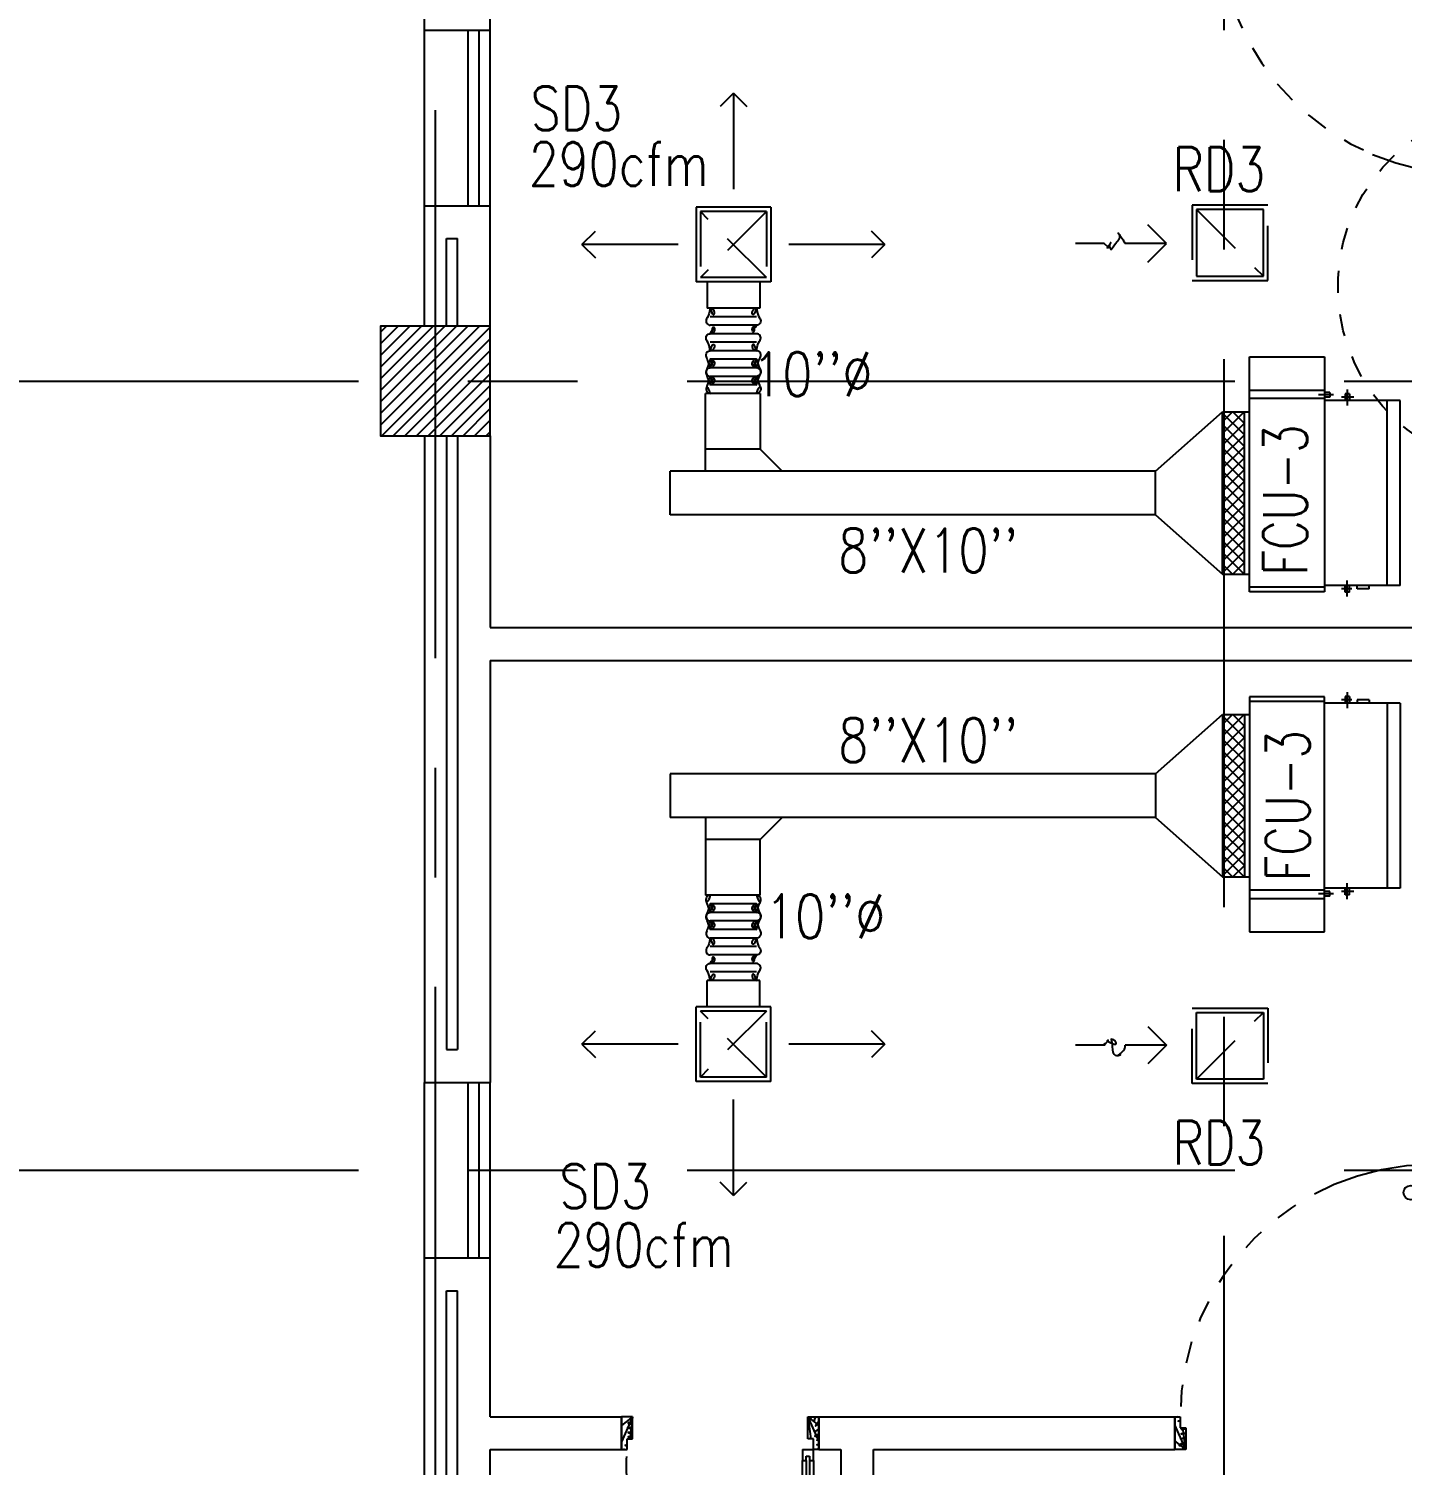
# Model space of a CAD drawing. Extents: x 417866029 to 417866302, y 43498040 to 43498122.
# Drawn here: x 417866038.48 to 417866044.75, y 43498056.14 to 43498062.69 of the extents above; entities that cross this region are included whole.
import ezdxf

# ---------------------------------------------------------------- set-up
doc = ezdxf.new("R2010")
doc.units = 0
doc.header["$MEASUREMENT"] = 0
doc.linetypes.add('CENTERX2', pattern=[4, 2.5, -0.5, 0.5, -0.5])
doc.linetypes.add('HIDDEN', pattern=[0.375, 0.25, -0.125])
doc.layers.get('0').update_dxf_attribs({"linetype": 'CONTINUOUS'})
for name, color, linetype in [('AXES', 11, 'CENTERX2'), ('COL', 7, 'CONTINUOUS'), ('DOOR', 9, 'CONTINUOUS'), ('DUCT', 6, 'CONTINUOUS'), ('FCU', 6, 'CONTINUOUS'), ('HAT', 11, 'CONTINUOUS'), ('INSUL', 9, 'CONTINUOUS'), ('M-AC-FLEX', 7, 'CONTINUOUS'), ('M-EGU.', 2, 'CONTINUOUS'), ('M-TEXT', 2, 'CONTINUOUS'), ('WALL', 9, 'CONTINUOUS'), ('WIN', 9, 'CONTINUOUS')]:
    doc.layers.add(name, color=color, linetype=linetype)
doc.styles.add('ROMANS', font='ROMANS.shx', dxfattribs={"width": 0.6})

# ---------------------------------------------------------------- blocks, each defined once
blk = doc.blocks.new('DOOR90')
at = {"layer": 'DOOR', "color": 7, "linetype": 'ByBlock'}
for p, q in [((-150, 0), (0, 0)), ((-150, 0), (-150, -25)), ((0, -50), (-113.7099299924448, 0)), ((0, -50), (-40.1457343158545, 0)), ((0, -50), (0, 0)), ((-1000, -25), (-1050, -25)), ((-1050, -75), (-1050, -25)), ((-1050, -25), (-1050, -75)), ((-1000, -41.9999999999709), (-1020, -41.9999999999709)), ((-1020, -42), (-1020, -58)), ((-1000, -58), (-1020, -58)), ((-1000, -25), (-1000, -41.9999999999709)), ((-1000, -58), (-1000, -75)), ((-877.6424572214019, -17.79999999995925), (-967.6424572214019, -17.79999999995925)), ((-967.6424572214019, -25), (-967.6424572214019, -17.79999999995925)), ((-955.0424572214251, -8.799999999959255), (-890.2424572213786, -8.799999999959255)), ((-955.0424572214251, -17.79999999995925), (-955.0424572214251, -8.799999999959255)), ((-955.0424572214251, -17.79999999995925), (-890.2424572213786, -17.79999999995925)), ((-890.2424572213786, -17.79999999995925), (-890.2424572213786, -8.799999999959255)), ((-877.6424572214019, -25), (-877.6424572214019, -17.79999999995925)), ((-200, -25), (-150, -25)), ((-200, -42), (-200, -25)), ((-180, -42), (-200, -42)), ((-200, -58), (-180, -58)), ((-200, -75), (-200, -58)), ((-180, -58), (-180, -42)), ((-150, -25), (-100, -25)), ((-150, -75), (-150, -25)), ((-100, -25), (-100, -50)), ((0, -50), (-100, -36.64271395650576)), ((-100, -50), (0, -50)), ((-1000, -75), (-1050, -74.99999999947613)), ((-967.6424572214019, -75), (-967.6424572214019, -82.20000000004075)), ((-877.6424572214019, -82.20000000004075), (-967.6424572214019, -82.20000000004075)), ((-955.0424572214251, -82.20000000004075), (-890.2424572213786, -82.20000000004075)), ((-955.0424572214251, -82.20000000004075), (-955.0424572214251, -91.20000000004075)), ((-955.0424572214251, -91.20000000004075), (-890.2424572213786, -91.20000000004075)), ((-890.2424572213786, -82.20000000004075), (-890.2424572213786, -91.20000000004075)), ((-877.6424572214019, -75), (-877.6424572214019, -82.20000000004075)), ((-150, -75), (-200, -75)), ((0, -850), (-113.7099299924448, -900)), ((-100, -875), (-100, -850)), ((0, -850), (-100, -863.3572860434942)), ((-100, -850), (0, -850)), ((0, -850), (-40.1457343158545, -900)), ((0, -850), (0, -900)), ((-150, -875), (-100, -875)), ((-150, -900), (-150, -875)), ((-150, -900), (0, -900)), ((0, -900), (-150, -900))]:
    blk.add_line(p, q, dxfattribs=at)
at = {"layer": 'DOOR', "linetype": 'ByBlock'}
for p, q in [((-200, -25), (-1000, -25)), ((-200, -42), (-1000, -41.9999999999709)), ((-200, -58), (-1000, -58)), ((-1000, -75), (-200, -75))]:
    blk.add_line(p, q, dxfattribs=at)
at = {"layer": 'DOOR', "color": 7, "linetype": 'ByBlock'}
for centre in [(-922.6424572214019, 23.53094421501737), (-922.6424572214019, -123.5309442149592)]:
    blk.add_circle(centre, 32.39999999998526, dxfattribs=at)
for centre, radius, start, end in [((0, -50), 154.4019578127773, 161.1052885482714, 166.2857707768669), ((0, -50), 94.40195781277725, 148.0181880328085, 180), ((0, -50), 134.4019578127773, 158.159849394549, 169.2800236450682), ((0, -50), 114.4019578127773, 154.0838418822192, 167.37742587102), ((0, -50), 74.40195781277725, 137.7764264185456, 180), ((0, -50), 54.40195781277725, 113.2073828924446, 180), ((0, -50), 34.40195781277725, 90, 180), ((0, -50), 14.40195781277725, 90, 180), ((0, -850), 94.40195781277725, 180, 211.9818119671915), ((0, -850), 74.40195781277725, 180, 222.2235735814543), ((0, -850), 54.40195781277725, 180, 246.7926171075554), ((0, -850), 34.40195781277725, 180, 270), ((0, -850), 14.40195781277725, 180, 270), ((0, -850), 154.4019578127773, 193.7142292231331, 198.8947114517286), ((0, -850), 134.4019578127773, 190.7199763549318, 201.840150605451)]:
    blk.add_arc(centre, radius, start, end, dxfattribs=at)
at = {"layer": 'DOOR', "linetype": 'HIDDEN', "ltscale": 0.5}
blk.add_arc((-222.2222222220153, -49.99999999976717), 828.155208510499, 178.270116378131, 275.0030377036063, dxfattribs=at)
blk = doc.blocks.new('DOOR100')
at = {"layer": 'DOOR', "color": 7, "linetype": 'ByBlock'}
for p, q in [((-75.00000000011642, 1250), (-74.99999999959255, 1300.000000000029)), ((-75.00000000011642, 1300), (-25.00000000011642, 1300)), ((-25.00000000011642, 1300), (-75.00000000011642, 1300)), ((-58.00000000011642, 1250), (-75.00000000011642, 1250)), ((-58.00000000011642, 1250), (-58.00000000011642, 1270)), ((-42.00000000011642, 1270), (-58.00000000011642, 1270)), ((-42.00000000011642, 1250), (-42.00000000011642, 1270)), ((-25.00000000011642, 1250), (-42.00000000011642, 1250)), ((-25.00000000011642, 1250), (-25.00000000011642, 1300)), ((-91.20000000018626, 1205.042457221396), (-91.20000000018626, 1140.242457221408)), ((-82.20000000018626, 1205.042457221396), (-91.20000000018626, 1205.042457221396)), ((-82.20000000018626, 1127.642457221402), (-82.20000000018626, 1217.642457221402)), ((-75.00000000011642, 1217.642457221402), (-82.20000000018626, 1217.642457221402)), ((-82.20000000018626, 1205.042457221396), (-82.20000000018626, 1140.242457221408)), ((-25.00000000011642, 1217.642457221402), (-17.80000000004657, 1217.642457221402)), ((-17.80000000004657, 1127.642457221402), (-17.80000000004657, 1217.642457221402)), ((-17.80000000004657, 1205.042457221396), (-17.80000000004657, 1140.242457221408)), ((-17.80000000004657, 1205.042457221396), (-8.800000000046566, 1205.042457221396)), ((-8.800000000046566, 1205.042457221396), (-8.800000000046566, 1140.242457221408)), ((-82.20000000018626, 1140.242457221408), (-91.20000000018626, 1140.242457221408)), ((-75.00000000011642, 1127.642457221402), (-82.20000000018626, 1127.642457221402)), ((-25.00000000011642, 1127.642457221402), (-17.80000000004657, 1127.642457221402)), ((-17.80000000004657, 1140.242457221408), (-8.800000000046566, 1140.242457221408)), ((-75, 200), (-58, 200)), ((-75, 150), (-75, 200)), ((-58, 200), (-58, 180)), ((-42, 200), (-25, 200)), ((-42, 180), (-42, 200)), ((-25, 200), (-25, 150)), ((-1200, 0), (-1200, 150)), ((-1200, 150), (-1175, 150)), ((-1200, 150), (-1200, 0)), ((-1175, 150), (-1175, 100)), ((-75, 150), (-25, 150)), ((-58, 180), (-42, 180)), ((0, 150), (-25, 150)), ((-25, 150), (-25, 100)), ((0, 0), (0, 150)), ((0, 150), (0, 0)), ((-1150, 0), (-1200, 113.7099299924448)), ((-1175, 100), (-1150, 100)), ((-1150, 0), (-1163.357286043465, 100)), ((-1150, 100), (-1150, 0)), ((-50, 0), (0, 113.7099299924448)), ((-50, 100), (-50, 0)), ((-50, 0), (-36.64271395653486, 100)), ((-25, 100), (-50, 100)), ((-1150, 0), (-1200, 40.1457343158545)), ((-1150, 0), (-1200, 0)), ((-50, 0), (0, 40.1457343158545)), ((-50, 0), (0, 0))]:
    blk.add_line(p, q, dxfattribs=at)
at = {"layer": 'DOOR', "linetype": 'ByBlock'}
for p, q in [((-75.00000000011642, 1250), (-75, 200)), ((-58, 200), (-58.00000000011642, 1250)), ((-42, 200), (-42.00000000011642, 1250)), ((-25, 200), (-25.00000000011642, 1250))]:
    blk.add_line(p, q, dxfattribs=at)
at = {"layer": 'DOOR', "color": 7, "linetype": 'ByBlock'}
for centre in [(-123.5309442150756, 1172.642457221402), (23.53094421490096, 1172.642457221402)]:
    blk.add_circle(centre, 32.39999999998526, dxfattribs=at)
at = {"layer": 'DOOR', "linetype": 'HIDDEN', "ltscale": 0.5}
blk.add_arc((-24.99999999965075, 149.9999999994106), 1150.000000000618, 90, 179.9999999995831, dxfattribs=at)
at = {"layer": 'DOOR', "color": 7, "linetype": 'ByBlock'}
for centre, radius, start, end in [((-1150, 0), 154.4019578127773, 103.7142292212167, 108.8947114515936), ((-1150, 0), 134.4019578127773, 100.7199763555959, 111.8401506085482), ((-50, 0), 134.4019578127773, 68.15984939145177, 79.28002364440412), ((-50, 0), 154.4019578127773, 71.10528854840643, 76.28577077878333), ((-1150, 0), 94.40195781277725, 90, 121.981811965689), ((-1150, 0), 74.40195781277725, 90, 132.2235735847074), ((-50, 0), 94.40195781277725, 58.01818803431096, 90), ((-50, 0), 74.40195781277725, 47.7764264152926, 90), ((-50, 0), 114.4019578127773, 64.0838418833441, 77.3774258719247), ((-1150, 0), 54.40195781277725, 90, 156.7926171089788), ((-1150, 0), 34.40195781277725, 90, 180), ((-1150, 0), 14.40195781277725, 90, 180), ((-50, 0), 54.40195781277725, 23.20738289102122, 90), ((-50, 0), 34.40195781277725, 0, 90), ((-50, 0), 14.40195781277725, 0, 90)]:
    blk.add_arc(centre, radius, start, end, dxfattribs=at)
blk = doc.blocks.new('A$C49F1192B')
at = {"layer": 'DOOR', "color": 0, "linetype": 'ByBlock', "xscale": -1, "rotation": 270}
blk.add_blockref('DOOR100', (4.404137143865228e-05, 1200.000004766945), dxfattribs=at)
blk = doc.blocks.new('*X42')
at = {"color": 0}
for p, q in [((16890.47746209932, -2466.570672882412), (16943.4517006644, -2413.596434317336)), ((16890.47746209932, -2519.603681471403), (16990.47746209933, -2419.603681471401)), ((16990.47746209933, -2512.466117304769), (16891.6077791119, -2413.596434317336)), ((16990.47746209933, -2459.433108715778), (16944.64078770089, -2413.596434317336)), ((16990.47746209933, -2565.49912589376), (16890.47746209932, -2465.499125893757)), ((16890.47746209932, -2572.636690060394), (16990.47746209933, -2472.636690060392)), ((16990.47746209933, -2618.532134482751), (16890.47746209932, -2518.532134482748)), ((16890.47746209932, -2625.669698649385), (16990.47746209933, -2525.669698649383)), ((16990.47746209933, -2671.565143071742), (16890.47746209932, -2571.565143071739)), ((16890.47746209932, -2678.702707238376), (16990.47746209933, -2578.702707238374)), ((16990.47746209933, -2724.598151660733), (16890.47746209932, -2624.59815166073)), ((16890.47746209932, -2731.735715827367), (16990.47746209933, -2631.735715827365)), ((16990.47746209933, -2777.631160249724), (16890.47746209932, -2677.631160249721)), ((16890.47746209932, -2784.768724416358), (16990.47746209933, -2684.768724416357)), ((16990.47746209933, -2830.664168838715), (16890.47746209932, -2730.664168838713)), ((16890.47746209932, -2837.801733005349), (16990.47746209933, -2737.801733005348)), ((16990.47746209933, -2883.697177427706), (16890.47746209932, -2783.697177427704)), ((16890.47746209932, -2890.83474159434), (16990.47746209933, -2790.834741594339)), ((16990.47746209933, -2936.730186016697), (16890.47746209932, -2836.730186016694)), ((16890.47746209932, -2943.867750183331), (16990.47746209933, -2843.86775018333)), ((16990.47746209933, -2989.763194605689), (16890.47746209932, -2889.763194605686)), ((16890.47746209932, -2996.900758772323), (16990.47746209933, -2896.900758772321)), ((16990.47746209933, -3042.796203194679), (16890.47746209932, -2942.796203194677)), ((16890.47746209932, -3049.933767361314), (16990.47746209933, -2949.933767361312)), ((16990.47746209933, -3095.82921178367), (16890.47746209932, -2995.829211783668)), ((16890.47746209932, -3102.966775950305), (16990.47746209933, -3002.966775950303)), ((16990.47746209933, -3148.862220372662), (16890.47746209932, -3048.862220372659)), ((16891.53081232129, -3154.946434317336), (16990.47746209933, -3055.999784539294)), ((16943.52866745501, -3154.946434317336), (16890.47746209932, -3101.89522896165)), ((16944.56382091028, -3154.946434317336), (16990.47746209933, -3109.032793128285))]:
    blk.add_line(p, q, dxfattribs=at)
blk = doc.blocks.new('WHE06')
at = {"color": 3}
for p, q in [((688.9750000238419, 621.5), (346.0749999880791, 621.5)), ((346.0749999880791, 621.5), (346.0749999880791, 469.1000000014901)), ((688.9750000238419, 469.1000000014901), (688.9750000238419, 621.5)), ((242.1000000238419, 472.1842434704304), (242.1000000238419, 399.4801759719849)), ((60.32499998807907, -422.25), (60.32499998807907, 422.25)), ((212.2971614003181, 437.25), (269.0589052438736, 437.25)), ((232.1000000238419, 452.25), (232.1000000238419, 422.25)), ((232.1000000238419, 452.25), (252.1000000238419, 452.25)), ((252.1000000238419, 452.25), (252.1000000238419, 422.25)), ((304.9940044879913, 447.6499999985099), (373.2827185988426, 447.6499999985099)), ((321.0749999880791, 457.6499999985099), (321.0749999880791, 437.6499999985099)), ((321.0749999880791, 457.6499999985099), (346.0749999880791, 457.6499999985099)), ((321.0749999880791, 437.6499999985099), (346.0749999880791, 437.6499999985099)), ((346.0749999880791, 430.4178223386407), (688.9750000238419, 430.4178223386407)), ((811.1999999880791, 370.6749999970198), (688.9750000238419, 370.6749999970198)), ((711.1999999880791, -370.6749999970198), (711.1999999880791, 370.6749999970198)), ((811.1999999880791, -370.6749999970198), (811.1999999880791, 370.6749999970198)), ((811.1999999880791, -370.6749999970198), (688.9750000238419, -370.6749999970198)), ((141.6357128024101, -437.25), (141.6357128024101, -422.25)), ((141.6357128024101, -437.25), (196.5700032711029, -437.25)), ((196.5700032711029, -437.25), (196.5700032711029, -422.25)), ((221.3790392279625, -437.25), (269.0589052438736, -437.25)), ((232.1000000238419, -452.25), (232.1000000238419, -422.25)), ((232.1000000238419, -452.25), (252.1000000238419, -452.25)), ((242.1000000238419, -472.1842434704304), (242.1000000238419, -399.4801759719849)), ((252.1000000238419, -452.25), (252.1000000238419, -422.25)), ((346.0749999880791, -430.4178223386407), (688.9750000238419, -430.4178223386407))]:
    blk.add_line(p, q, dxfattribs=at)
at = {"color": 6}
for p, q in [((346.0749999880791, 469.1000000014901), (346.0749999880791, -450.8250000029802)), ((688.9750000238419, 469.1000000014901), (346.0749999880791, 469.1000000014901)), ((688.9750000238419, -450.8250000029802), (688.9750000238419, 469.1000000014901)), ((0, -422.25), (0, 422.25)), ((0, 422.25), (346.0749999880791, 422.25)), ((0, -422.25), (346.0749999880791, -422.25)), ((346.0749999880791, -450.8250000029802), (688.9750000238419, -450.8250000029802))]:
    blk.add_line(p, q, dxfattribs=at)
at = {"color": 11}
blk.add_blockref('*X42', (-16179.27746212482, 2784.271434314549), dxfattribs=at)
blk = doc.blocks.new('*X101')
at = {"color": 0}
for p, q in [((24139.2220864853, 132697.79066815), (24591.16539214698, 133149.7339738117)), ((24139.2220864853, 132750.823676739), (24538.13238355799, 133149.7339738117)), ((24139.22208648529, 132803.856685328), (24485.099374969, 133149.7339738117)), ((24139.22208648529, 132856.889693917), (24432.06636638, 133149.7339738117)), ((24139.22208648529, 132909.922702506), (24379.03335779101, 133149.7339738117)), ((24139.22208648528, 132962.955711095), (24326.00034920202, 133149.7339738117)), ((24139.22208648528, 133015.9887196839), (24272.96734061303, 133149.7339738117)), ((24139.22208648528, 133069.0217282729), (24219.93433202404, 133149.7339738117)), ((24139.22208648528, 133122.0547368619), (24166.90132343505, 133149.7339738117)), ((24144.19840073597, 132649.7339738117), (24639.22208648521, 133144.7576595609)), ((24197.23140932496, 132649.7339738117), (24639.22208648522, 133091.7246509719)), ((24250.26441791395, 132649.7339738117), (24639.22208648522, 133038.6916423829)), ((24303.29742650294, 132649.7339738117), (24639.22208648522, 132985.658633794)), ((24356.33043509194, 132649.7339738117), (24639.22208648523, 132932.625625205)), ((24409.36344368093, 132649.7339738117), (24639.22208648523, 132879.592616616)), ((24462.39645226992, 132649.7339738117), (24639.22208648523, 132826.559608027)), ((24515.42946085891, 132649.7339738117), (24639.22208648524, 132773.526599438)), ((24568.4624694479, 132649.7339738117), (24639.22208648524, 132720.493590849)), ((24621.49547803689, 132649.7339738117), (24639.22208648524, 132667.46058226))]:
    blk.add_line(p, q, dxfattribs=at)
blk = doc.blocks.new('COL50')
at = {"layer": 'COL'}
blk.add_lwpolyline([(-249.9999999999709, 250), (-249.9999999999418, -250), (250, -250), (249.9999999999709, 250)], close=True, dxfattribs=at)

msp = doc.modelspace()

# ---------------------------------------------------------------- linework, layer by layer
at = {"layer": 'AXES'}
for p, q in [((417866040.3336889, 43498039.82212118), (417866040.3336889, 43498118.29959311)), ((417866043.9336888, 43498046.68641482), (417866043.9336888, 43498105.50641482)), ((417866029.482244, 43498061.08641482), (417866098.5736889, 43498061.08641482)), ((417866029.482244, 43498057.48641482), (417866098.5736889, 43498057.48641482))]:
    msp.add_line(p, q, dxfattribs=at)
at = {"layer": 'DUCT'}
for p, q in [((417866041.5663835, 43498060.67575803), (417866041.5663835, 43498061.02988241)), ((417866041.8163835, 43498061.02988239), (417866041.5663835, 43498061.02988241)), ((417866041.8163835, 43498061.02988239), (417866041.8163835, 43498060.77575793)), ((417866041.8163835, 43498060.77575793), (417866041.5663835, 43498060.77575805)), ((417866041.9163834, 43498060.67575803), (417866041.8163835, 43498060.77575799)), ((417866041.5663835, 43498059.09457855), (417866041.5663835, 43498058.74045417)), ((417866041.9163834, 43498059.09457855), (417866041.8163835, 43498058.99457859)), ((417866041.8163835, 43498058.99457864), (417866041.5663835, 43498058.99457853)), ((417866041.8163835, 43498058.74045418), (417866041.8163835, 43498058.99457864)), ((417866041.8163835, 43498058.74045418), (417866041.5663835, 43498058.74045417))]:
    msp.add_line(p, q, dxfattribs=at)
at = {"layer": 'DUCT', "linetype": 'ByBlock'}
for p, q in [((417866043.6209425, 43498060.67575803), (417866043.9266713, 43498060.94643303)), ((417866043.6209425, 43498060.67575803), (417866041.4052281, 43498060.67575803)), ((417866041.4052281, 43498060.47575803), (417866041.4052281, 43498060.67575803)), ((417866043.6209425, 43498060.47575803), (417866043.6209425, 43498060.67575803)), ((417866043.6209425, 43498060.47575803), (417866041.4052281, 43498060.47575803)), ((417866043.6209425, 43498060.47575803), (417866043.9266713, 43498060.20508303)), ((417866043.6209425, 43498059.29457855), (417866043.9266713, 43498059.56525355)), ((417866043.6209425, 43498059.29457855), (417866041.4052281, 43498059.29457855)), ((417866041.4052281, 43498059.29457855), (417866041.4052281, 43498059.09457855)), ((417866043.6209425, 43498059.29457855), (417866043.6209425, 43498059.09457855)), ((417866043.6209425, 43498059.09457855), (417866041.4052281, 43498059.09457855)), ((417866043.6209425, 43498059.09457855), (417866043.9266713, 43498058.82390355))]:
    msp.add_line(p, q, dxfattribs=at)
at = {"layer": 'INSUL'}
for p, q in [((417866040.3836888, 43498061.73641482), (417866040.4336888, 43498061.73641482)), ((417866040.3836888, 43498061.33641482), (417866040.3836888, 43498061.73641482)), ((417866040.4336888, 43498061.33641482), (417866040.4336888, 43498061.73641482)), ((417866040.3836888, 43498060.83641482), (417866040.3836888, 43498058.03641482)), ((417866040.4336888, 43498060.83641482), (417866040.4336888, 43498058.03641482)), ((417866040.3836888, 43498058.03641482), (417866040.4336888, 43498058.03641482)), ((417866040.3836888, 43498054.13641482), (417866040.3836888, 43498056.93641482)), ((417866040.3836888, 43498056.93641482), (417866040.4336888, 43498056.93641482)), ((417866040.4336888, 43498054.13641482), (417866040.4336888, 43498056.93641482))]:
    msp.add_line(p, q, dxfattribs=at)
at = {"layer": 'M-AC-FLEX', "color": 11}
for p, q in [((417866041.7991858, 43498061.41851482), (417866041.5881919, 43498061.41851482)), ((417866041.7991858, 43498061.37951484), (417866041.5881919, 43498061.37951484)), ((417866041.7991858, 43498061.34119859), (417866041.5881919, 43498061.34119859)), ((417866041.7991858, 43498061.34119859), (417866041.5881919, 43498061.34119859)), ((417866041.7991858, 43498061.30219862), (417866041.5881919, 43498061.30219862)), ((417866041.7991858, 43498061.30219862), (417866041.5881919, 43498061.30219862)), ((417866041.7991858, 43498061.26388243), (417866041.5881919, 43498061.26388243)), ((417866041.7991858, 43498061.22488239), (417866041.5881919, 43498061.22488239)), ((417866041.7991858, 43498061.18588242), (417866041.5881919, 43498061.18588242)), ((417866041.7991858, 43498061.14688239), (417866041.5881919, 43498061.14688239)), ((417866041.7991858, 43498061.10788241), (417866041.5881919, 43498061.10788241)), ((417866041.7991858, 43498061.06888238), (417866041.5881919, 43498061.06888238)), ((417866041.7991858, 43498058.7014542), (417866041.5881919, 43498058.7014542)), ((417866041.7991858, 43498058.66245417), (417866041.5881919, 43498058.66245417)), ((417866041.7991858, 43498058.62345419), (417866041.5881919, 43498058.62345419)), ((417866041.7991858, 43498058.58445416), (417866041.5881919, 43498058.58445416)), ((417866041.7991858, 43498058.54545418), (417866041.5881919, 43498058.54545418)), ((417866041.7991858, 43498058.50645415), (417866041.5881919, 43498058.50645415)), ((417866041.7991858, 43498058.46813796), (417866041.5881919, 43498058.46813796)), ((417866041.7991858, 43498058.46813796), (417866041.5881919, 43498058.46813796)), ((417866041.7991858, 43498058.42913798), (417866041.5881919, 43498058.42913798)), ((417866041.7991858, 43498058.42913798), (417866041.5881919, 43498058.42913798)), ((417866041.7991858, 43498058.39082173), (417866041.5881919, 43498058.39082173)), ((417866041.7991858, 43498058.35182176), (417866041.5881919, 43498058.35182176))]:
    msp.add_line(p, q, dxfattribs=at)
at = {"layer": 'M-AC-FLEX'}
for points in [[(417866041.5881919, 43498061.41851482, -1), (417866041.5881919, 43498061.37951484, 1.018005099723095), (417866041.5881919, 43498061.34119859)], [(417866041.7991858, 43498061.41851482, 1), (417866041.7991858, 43498061.37951484, -1.01800509972273), (417866041.7991858, 43498061.34119859)], [(417866041.5881919, 43498061.14688239, 0.9999999999999997), (417866041.5881919, 43498061.18588242, -0.9999999999999997), (417866041.5881919, 43498061.22488239, 1), (417866041.5881919, 43498061.26388243, -1.018005099723095), (417866041.5881919, 43498061.30219862)], [(417866041.7991858, 43498061.14688239, -0.9999999999999997), (417866041.7991858, 43498061.18588242, 0.9999999999999997), (417866041.7991858, 43498061.22488239, -0.9999999999999997), (417866041.7991858, 43498061.26388243, 1.01800509972273), (417866041.7991858, 43498061.30219862)], [(417866041.5881919, 43498061.18588242, -1), (417866041.5881919, 43498061.14688239, 0.9999999999999997), (417866041.5881919, 43498061.10788241)], [(417866041.5881919, 43498061.06888238, 1), (417866041.5881919, 43498061.10788241, -0.9999999999999997), (417866041.5881919, 43498061.14688239)], [(417866041.7991858, 43498061.18588242, 1), (417866041.7991858, 43498061.14688239, -0.9999999999999997), (417866041.7991858, 43498061.10788241)], [(417866041.7991858, 43498061.06888238, -1), (417866041.7991858, 43498061.10788241, 0.9999999999999997), (417866041.7991858, 43498061.14688239)], [(417866041.5881919, 43498061.10788241, -1), (417866041.5881919, 43498061.06888238, 0.9999999999999997), (417866041.5881919, 43498061.0298824)], [(417866041.7991858, 43498061.10788241, 1), (417866041.7991858, 43498061.06888238, -0.9999999999999997), (417866041.7991858, 43498061.0298824)], [(417866041.5881748, 43498061.02988241, -0.999563032576603), (417866041.5881919, 43498061.06888238)], [(417866041.7991687, 43498061.02988239, -0.000218550203096529), (417866041.7991858, 43498061.0298824, 0.9999999999999997), (417866041.7991858, 43498061.06888238)], [(417866041.7991858, 43498061.0298824, 0.000218550203096529), (417866041.7991687, 43498061.02988239, 0.000218550203096529)], [(417866041.5881748, 43498058.74045417, 0.999563032576603), (417866041.5881919, 43498058.7014542)], [(417866041.5881919, 43498058.66245417, 1), (417866041.5881919, 43498058.7014542, -0.9999999999999997), (417866041.5881919, 43498058.74045417)], [(417866041.7991858, 43498058.66245417, -1), (417866041.7991858, 43498058.7014542, 0.9999999999999997), (417866041.7991858, 43498058.74045417)], [(417866041.7991687, 43498058.74045418, 0.000218550203096529), (417866041.7991858, 43498058.74045417, -0.9999999999999997), (417866041.7991858, 43498058.7014542)], [(417866041.7991858, 43498058.74045417, -0.000218550203096529), (417866041.7991687, 43498058.74045418, -0.000218550203096529)], [(417866041.5881919, 43498058.7014542, -1), (417866041.5881919, 43498058.66245417, 0.9999999999999997), (417866041.5881919, 43498058.62345419)], [(417866041.5881919, 43498058.58445416, 1), (417866041.5881919, 43498058.62345419, -0.9999999999999997), (417866041.5881919, 43498058.66245417)], [(417866041.7991858, 43498058.7014542, 1), (417866041.7991858, 43498058.66245417, -0.9999999999999997), (417866041.7991858, 43498058.62345419)], [(417866041.7991858, 43498058.58445416, -1), (417866041.7991858, 43498058.62345419, 0.9999999999999997), (417866041.7991858, 43498058.66245417)], [(417866041.5881919, 43498058.62345419, -0.9999999999999997), (417866041.5881919, 43498058.58445416, 0.9999999999999997), (417866041.5881919, 43498058.54545418, -1), (417866041.5881919, 43498058.50645415, 1.018005099723095), (417866041.5881919, 43498058.46813796)], [(417866041.7991858, 43498058.62345419, 0.9999999999999997), (417866041.7991858, 43498058.58445416, -0.9999999999999997), (417866041.7991858, 43498058.54545418, 0.9999999999999997), (417866041.7991858, 43498058.50645415, -1.01800509972273), (417866041.7991858, 43498058.46813796)], [(417866041.5881919, 43498058.35182176, 1), (417866041.5881919, 43498058.39082173, -1.018005099723095), (417866041.5881919, 43498058.42913798)], [(417866041.7991858, 43498058.35182176, -1), (417866041.7991858, 43498058.39082173, 1.01800509972273), (417866041.7991858, 43498058.42913798)]]:
    msp.add_lwpolyline(points, format="xyb", dxfattribs=at)
for centre, radius, start, end in [((417866041.5881979, 43498061.3216986), 0.0195000009375944, 298.4313693136773, 90.01776873735042), ((417866041.5881979, 43498061.3216986), 0.0195000009375944, 298.4313693136773, 90.01776873735042), ((417866041.7991858, 43498061.3216986), 0.01949999999998908, 90.00000000000001, 241.5686377089258), ((417866041.5881979, 43498061.3216986), 0.0195000009375944, 269.9822312626496, 61.56863068632271), ((417866041.5881979, 43498061.3216986), 0.0195000009375944, 269.9822312626496, 61.56863068632271), ((417866041.7991858, 43498061.3216986), 0.01949999999998908, 118.4313622910742, 270), ((417866041.5881979, 43498058.44863798), 0.0195000009375944, 298.4313693136773, 90.01776873735044), ((417866041.5881979, 43498058.44863798), 0.0195000009375944, 298.4313693136773, 90.01776873735044), ((417866041.5881979, 43498058.44863798), 0.0195000009375944, 269.9822312626496, 61.56863068632268), ((417866041.5881979, 43498058.44863798), 0.0195000009375944, 269.9822312626496, 61.56863068632268), ((417866041.7991858, 43498058.44863798), 0.01949999999998908, 90, 241.5686377089258), ((417866041.7991858, 43498058.44863798), 0.01949999999998908, 118.4313622910743, 270)]:
    msp.add_arc(centre, radius, start, end, dxfattribs=at)
at = {"layer": 'M-EGU.'}
for p, q in [((417866041.6936888, 43498062.40011482), (417866041.6325948, 43498062.3390208)), ((417866041.6936888, 43498062.40011482), (417866041.6936888, 43498061.96130716)), ((417866041.6936888, 43498062.40011482), (417866041.7547829, 43498062.3390208)), ((417866041.5232888, 43498061.87931482), (417866041.5232888, 43498061.53851482)), ((417866041.8640888, 43498061.87931482), (417866041.5232888, 43498061.87931482)), ((417866041.8640888, 43498061.87931482), (417866041.8640888, 43498061.53851482)), ((417866043.8078247, 43498061.86931572), (417866043.8078247, 43498061.56451624)), ((417866044.1126299, 43498061.86931572), (417866043.8078247, 43498061.86931572)), ((417866044.1126299, 43498061.56451624), (417866044.1126299, 43498061.86931572)), ((417866041.0024889, 43498061.70891482), (417866041.0635828, 43498061.77000885)), ((417866042.3848888, 43498061.70891482), (417866042.3237948, 43498061.77000885)), ((417866043.6700926, 43498061.71370046), (417866043.5852384, 43498061.79855312)), ((417866041.4412965, 43498061.70891482), (417866041.0024889, 43498061.70891482)), ((417866041.0024889, 43498061.70891482), (417866041.0635828, 43498061.64782079)), ((417866042.3848888, 43498061.70891482), (417866041.9460812, 43498061.70891482)), ((417866042.3848888, 43498061.70891482), (417866042.3237948, 43498061.64782079)), ((417866043.3860852, 43498061.71370046), (417866043.2559209, 43498061.71370046)), ((417866043.6700926, 43498061.71370046), (417866043.4816296, 43498061.71370046)), ((417866043.5852384, 43498061.62884779), (417866043.6700926, 43498061.71370046)), ((417866041.8640888, 43498061.53851482), (417866041.5232888, 43498061.53851482)), ((417866041.5736888, 43498061.53851482), (417866041.5736888, 43498061.41851482)), ((417866041.8136888, 43498061.53851482), (417866041.8136888, 43498061.41851482)), ((417866043.8078247, 43498061.56451624), (417866044.1126299, 43498061.56451624)), ((417866041.8136888, 43498061.41851482), (417866041.5736888, 43498061.41851482)), ((417866041.8136888, 43498061.41851482), (417866041.5736888, 43498061.41851482)), ((417866041.8136888, 43498058.35182176), (417866041.5736888, 43498058.35182176)), ((417866041.5736888, 43498058.23182176), (417866041.5736888, 43498058.35182176)), ((417866041.8136888, 43498058.23182176), (417866041.8136888, 43498058.35182176)), ((417866041.5232888, 43498057.89102176), (417866041.5232888, 43498058.23182176)), ((417866041.8640888, 43498058.23182176), (417866041.5232888, 43498058.23182176)), ((417866041.8640888, 43498057.89102176), (417866041.8640888, 43498058.23182176)), ((417866043.8078247, 43498057.90102085), (417866043.8078247, 43498058.20582034)), ((417866043.8078247, 43498058.20582034), (417866044.1126299, 43498058.20582034)), ((417866044.1126299, 43498058.20582034), (417866044.1126299, 43498057.90102085)), ((417866043.5852384, 43498058.14148879), (417866043.6700926, 43498058.05663612)), ((417866041.0024889, 43498058.06142176), (417866041.0635828, 43498058.12251578)), ((417866042.3848888, 43498058.06142176), (417866042.3237948, 43498058.12251578)), ((417866041.4412965, 43498058.06142176), (417866041.0024889, 43498058.06142176)), ((417866041.0024889, 43498058.06142176), (417866041.0635828, 43498058.00032773)), ((417866042.3848888, 43498058.06142176), (417866041.9460812, 43498058.06142176)), ((417866042.3848888, 43498058.06142176), (417866042.3237948, 43498058.00032773)), ((417866043.3860852, 43498058.05663612), (417866043.2559209, 43498058.05663612)), ((417866043.6700926, 43498058.05663612), (417866043.4816296, 43498058.05663612)), ((417866043.6700926, 43498058.05663612), (417866043.5852384, 43498057.97178345)), ((417866041.8640888, 43498057.89102176), (417866041.5232888, 43498057.89102176)), ((417866044.1126299, 43498057.90102085), (417866043.8078247, 43498057.90102085)), ((417866041.6936888, 43498057.37022176), (417866041.6936888, 43498057.80902942)), ((417866041.6936888, 43498057.37022176), (417866041.6325948, 43498057.43131578)), ((417866041.6936888, 43498057.37022176), (417866041.7547829, 43498057.43131578))]:
    msp.add_line(p, q, dxfattribs=at)
at = {"layer": 'M-EGU.', "linetype": 'HIDDEN'}
for p, q in [((417866043.7878244, 43498061.88931569), (417866043.7878244, 43498061.54451627)), ((417866044.1326302, 43498061.88931569), (417866043.7878244, 43498061.88931569)), ((417866043.8078247, 43498061.86931572), (417866044.1126299, 43498061.56451624)), ((417866044.1326302, 43498061.54451627), (417866044.1326302, 43498061.88931569)), ((417866041.8440889, 43498061.85931482), (417866041.5432888, 43498061.55851482)), ((417866041.8440889, 43498061.55851482), (417866041.5432888, 43498061.85931482)), ((417866041.5432888, 43498061.85931482), (417866041.5432888, 43498061.55851482)), ((417866041.8440889, 43498061.85931482), (417866041.5432888, 43498061.85931482)), ((417866041.8440889, 43498061.85931482), (417866041.8440889, 43498061.55851482)), ((417866041.8440889, 43498061.55851482), (417866041.5432888, 43498061.55851482)), ((417866043.7878244, 43498061.54451627), (417866044.1326302, 43498061.54451627)), ((417866041.8440889, 43498057.91102175), (417866041.5432888, 43498058.21182176)), ((417866041.8440889, 43498058.21182176), (417866041.5432888, 43498057.91102175)), ((417866041.5432888, 43498057.91102175), (417866041.5432888, 43498058.21182176)), ((417866041.8440889, 43498058.21182176), (417866041.5432888, 43498058.21182176)), ((417866041.8440889, 43498057.91102175), (417866041.8440889, 43498058.21182176)), ((417866043.7878244, 43498057.88102089), (417866043.7878244, 43498058.2258203)), ((417866043.7878244, 43498058.2258203), (417866044.1326302, 43498058.2258203)), ((417866043.8078247, 43498057.90102085), (417866044.1126299, 43498058.20582034)), ((417866044.1326302, 43498058.2258203), (417866044.1326302, 43498057.88102089)), ((417866041.8440889, 43498057.91102175), (417866041.5432888, 43498057.91102175)), ((417866044.1326302, 43498057.88102089), (417866043.7878244, 43498057.88102089))]:
    msp.add_line(p, q, dxfattribs=at)
at = {"layer": 'M-EGU.'}
for points in [[(417866043.3860852, 43498061.71370046, -0.1324001419046424), (417866043.3994557, 43498061.69439469, -0.15664048728736), (417866043.4179333, 43498061.68677659, -0.7366118572675341), (417866043.4330764, 43498061.72454157, 0.7742319307937748), (417866043.4497815, 43498061.76103733, 0.2033489946306821), (417866043.4750718, 43498061.74456403, 0.1938082075567039), (417866043.4816296, 43498061.71370046)], [(417866043.3860852, 43498058.05663612, -0.1324001419046424), (417866043.3994557, 43498058.07594189, -0.15664048728736), (417866043.4179333, 43498058.08355999, -0.7366118572675341), (417866043.4330764, 43498058.04579501, 0.7742319307937748), (417866043.4497815, 43498058.00929924, 0.2033489946306821), (417866043.4750718, 43498058.02577254, 0.1938082075567039), (417866043.4816296, 43498058.05663612)]]:
    msp.add_lwpolyline(points, format="xyb", dxfattribs=at)
at = {"layer": 'WALL'}
for p, q in [((417866040.2836888, 43498062.68641482), (417866040.2836888, 43498064.28641482)), ((417866040.5836889, 43498062.68641482), (417866040.5836889, 43498063.32141482)), ((417866040.2836888, 43498062.68641482), (417866040.5836889, 43498062.68641482)), ((417866040.2836888, 43498061.88641482), (417866040.5836889, 43498061.88641482)), ((417866040.2836888, 43498061.33641482), (417866040.2836888, 43498061.88641482)), ((417866040.5836889, 43498061.33641482), (417866040.5836889, 43498061.88641482)), ((417866040.2836888, 43498060.83641482), (417866040.2836888, 43498057.88641482)), ((417866040.5836889, 43498060.83641482), (417866040.5836889, 43498059.96141482)), ((417866040.5836889, 43498059.96141482), (417866045.0586888, 43498059.96141482)), ((417866040.5836889, 43498059.81141482), (417866045.0586888, 43498059.81141482)), ((417866040.5836889, 43498059.81141482), (417866040.5836889, 43498057.88641482)), ((417866040.2836888, 43498057.88641482), (417866040.5836889, 43498057.88641482)), ((417866040.2836888, 43498054.13641482), (417866040.2836888, 43498057.08641482)), ((417866040.2836888, 43498057.08641482), (417866040.5836889, 43498057.08641482)), ((417866040.5836889, 43498056.36141482), (417866040.5836889, 43498057.08641482)), ((417866040.5836889, 43498056.36141482), (417866041.1836888, 43498056.36141482)), ((417866041.1836888, 43498056.36141482), (417866041.1836888, 43498056.21141482)), ((417866042.0836889, 43498056.36141482), (417866042.0836889, 43498056.21141482)), ((417866042.0836889, 43498056.36141482), (417866043.7086889, 43498056.36141482)), ((417866043.7086889, 43498056.36141482), (417866043.7086889, 43498056.21141482)), ((417866040.5836889, 43498056.21141482), (417866041.1836888, 43498056.21141482)), ((417866040.5836889, 43498054.13641482), (417866040.5836889, 43498056.21141482)), ((417866042.0836889, 43498056.21141482), (417866042.1836888, 43498056.21141482)), ((417866042.1836888, 43498056.21141482), (417866042.1836888, 43498053.96141482)), ((417866042.3336889, 43498052.76141482), (417866042.3336889, 43498056.21141482)), ((417866042.3336889, 43498056.21141482), (417866043.7086889, 43498056.21141482))]:
    msp.add_line(p, q, dxfattribs=at)
at = {"layer": 'WALL', "linetype": 'ByBlock', "ltscale": 0.3}
msp.add_lwpolyline([(417866040.0836889, 43498060.83641482), (417866040.5836889, 43498060.83641482), (417866040.5836889, 43498061.33641482), (417866040.0836889, 43498061.33641482)], close=True, dxfattribs=at)
at = {"layer": 'WIN'}
for p, q in [((417866040.2836888, 43498061.88641482), (417866040.2836888, 43498062.68641482)), ((417866040.4836888, 43498061.88641482), (417866040.4836888, 43498062.68641482)), ((417866040.5336888, 43498061.88641482), (417866040.5336888, 43498062.68641482)), ((417866040.5836889, 43498061.88641482), (417866040.5836889, 43498062.68641482)), ((417866040.2836888, 43498057.08641482), (417866040.2836888, 43498057.88641482)), ((417866040.4836888, 43498057.08641482), (417866040.4836888, 43498057.88641482)), ((417866040.5336888, 43498057.08641482), (417866040.5336888, 43498057.88641482)), ((417866040.5836889, 43498057.08641482), (417866040.5836889, 43498057.88641482))]:
    msp.add_line(p, q, dxfattribs=at)

# ---------------------------------------------------------------- block references
at = {"layer": 'COL', "xscale": 0.0009999871253967285, "yscale": 0.001000002026557922, "zscale": 0.001}
msp.add_blockref('COL50', (417866040.3336889, 43498061.08641482), dxfattribs=at)
at = {"layer": 'DOOR', "color": 0, "linetype": 'ByBlock', "ltscale": 0.3, "xscale": -0.0009999871253967285, "yscale": 0.001000002026557922, "zscale": 0.001}
msp.add_blockref('A$C49F1192B', (417866045.2086889, 43498062.00491481), dxfattribs=at)
at = {"layer": 'DOOR', "color": 0, "linetype": 'ByBlock', "xscale": -0.0009999871253967285, "yscale": 0.001000002026557922, "zscale": 0.001}
msp.add_blockref('DOOR90', (417866045.0586888, 43498061.56641482), dxfattribs=at)
at = {"layer": 'DOOR', "color": 0, "xscale": -0.001000002026557922, "yscale": 0.001000002026557922, "zscale": 0.001, "rotation": 270}
msp.add_blockref('A$C49F1192B', (417866043.7086889, 43498056.21141478), dxfattribs=at)
at = {"layer": 'DOOR', "color": 0, "linetype": 'ByBlock', "xscale": -0.001000002026557922, "yscale": 0.001000002026557922, "zscale": 0.001, "rotation": 270}
msp.add_blockref('DOOR90', (417866042.0836889, 43498056.36141482), dxfattribs=at)
at = {"layer": 'FCU', "linetype": 'ByBlock', "xscale": -0.0009999871253967285, "yscale": 0.001000002026557922, "zscale": 0.001}
msp.add_blockref('WHE06', (417866044.7378713, 43498060.57575803), dxfattribs=at)
at = {"layer": 'FCU', "linetype": 'ByBlock', "xscale": 0.0009999871253967285, "yscale": 0.001000002026557922, "zscale": 0.001, "rotation": 180}
msp.add_blockref('WHE06', (417866044.7378713, 43498059.19457855), dxfattribs=at)
at = {"layer": 'HAT', "xscale": 0.0009999871253967285, "yscale": 0.001000002026557922, "zscale": 0.001}
msp.add_blockref('*X101', (417866015.9444668, 43497928.18668085), dxfattribs=at)

# ---------------------------------------------------------------- texts
at = {"layer": 'M-TEXT', "style": 'ROMANS', "width": 0.8}
for s, p in [('SD3', (417866040.7682656, 43498062.2306025)), ('290cfm', (417866040.7593453, 43498061.97671612)), ('RD3', (417866043.6972545, 43498061.9528207)), ("10''%%c", (417866041.7800334, 43498061.01778339)), ("8''X10''", (417866042.1725333, 43498060.21357609)), ("8''X10''", (417866042.1725333, 43498059.34842716)), ("10''%%c", (417866041.8383821, 43498058.54421985)), ('RD3', (417866043.6972545, 43498057.51152869)), ('SD3', (417866040.8989985, 43498057.31333563)), ('290cfm', (417866040.8733067, 43498057.04510322))]:
    msp.add_text(s, height=0.2, dxfattribs=at).set_placement(p)
at = {"layer": 'M-TEXT', "style": 'ROMANS', "width": 0.75}
for p in [(417866044.3123679, 43498060.20009896), (417866044.3242052, 43498058.80504984)]:
    msp.add_text('FCU-3', height=0.2, rotation=90, dxfattribs=at).set_placement(p)

doc.saveas('drawing.dxf')
